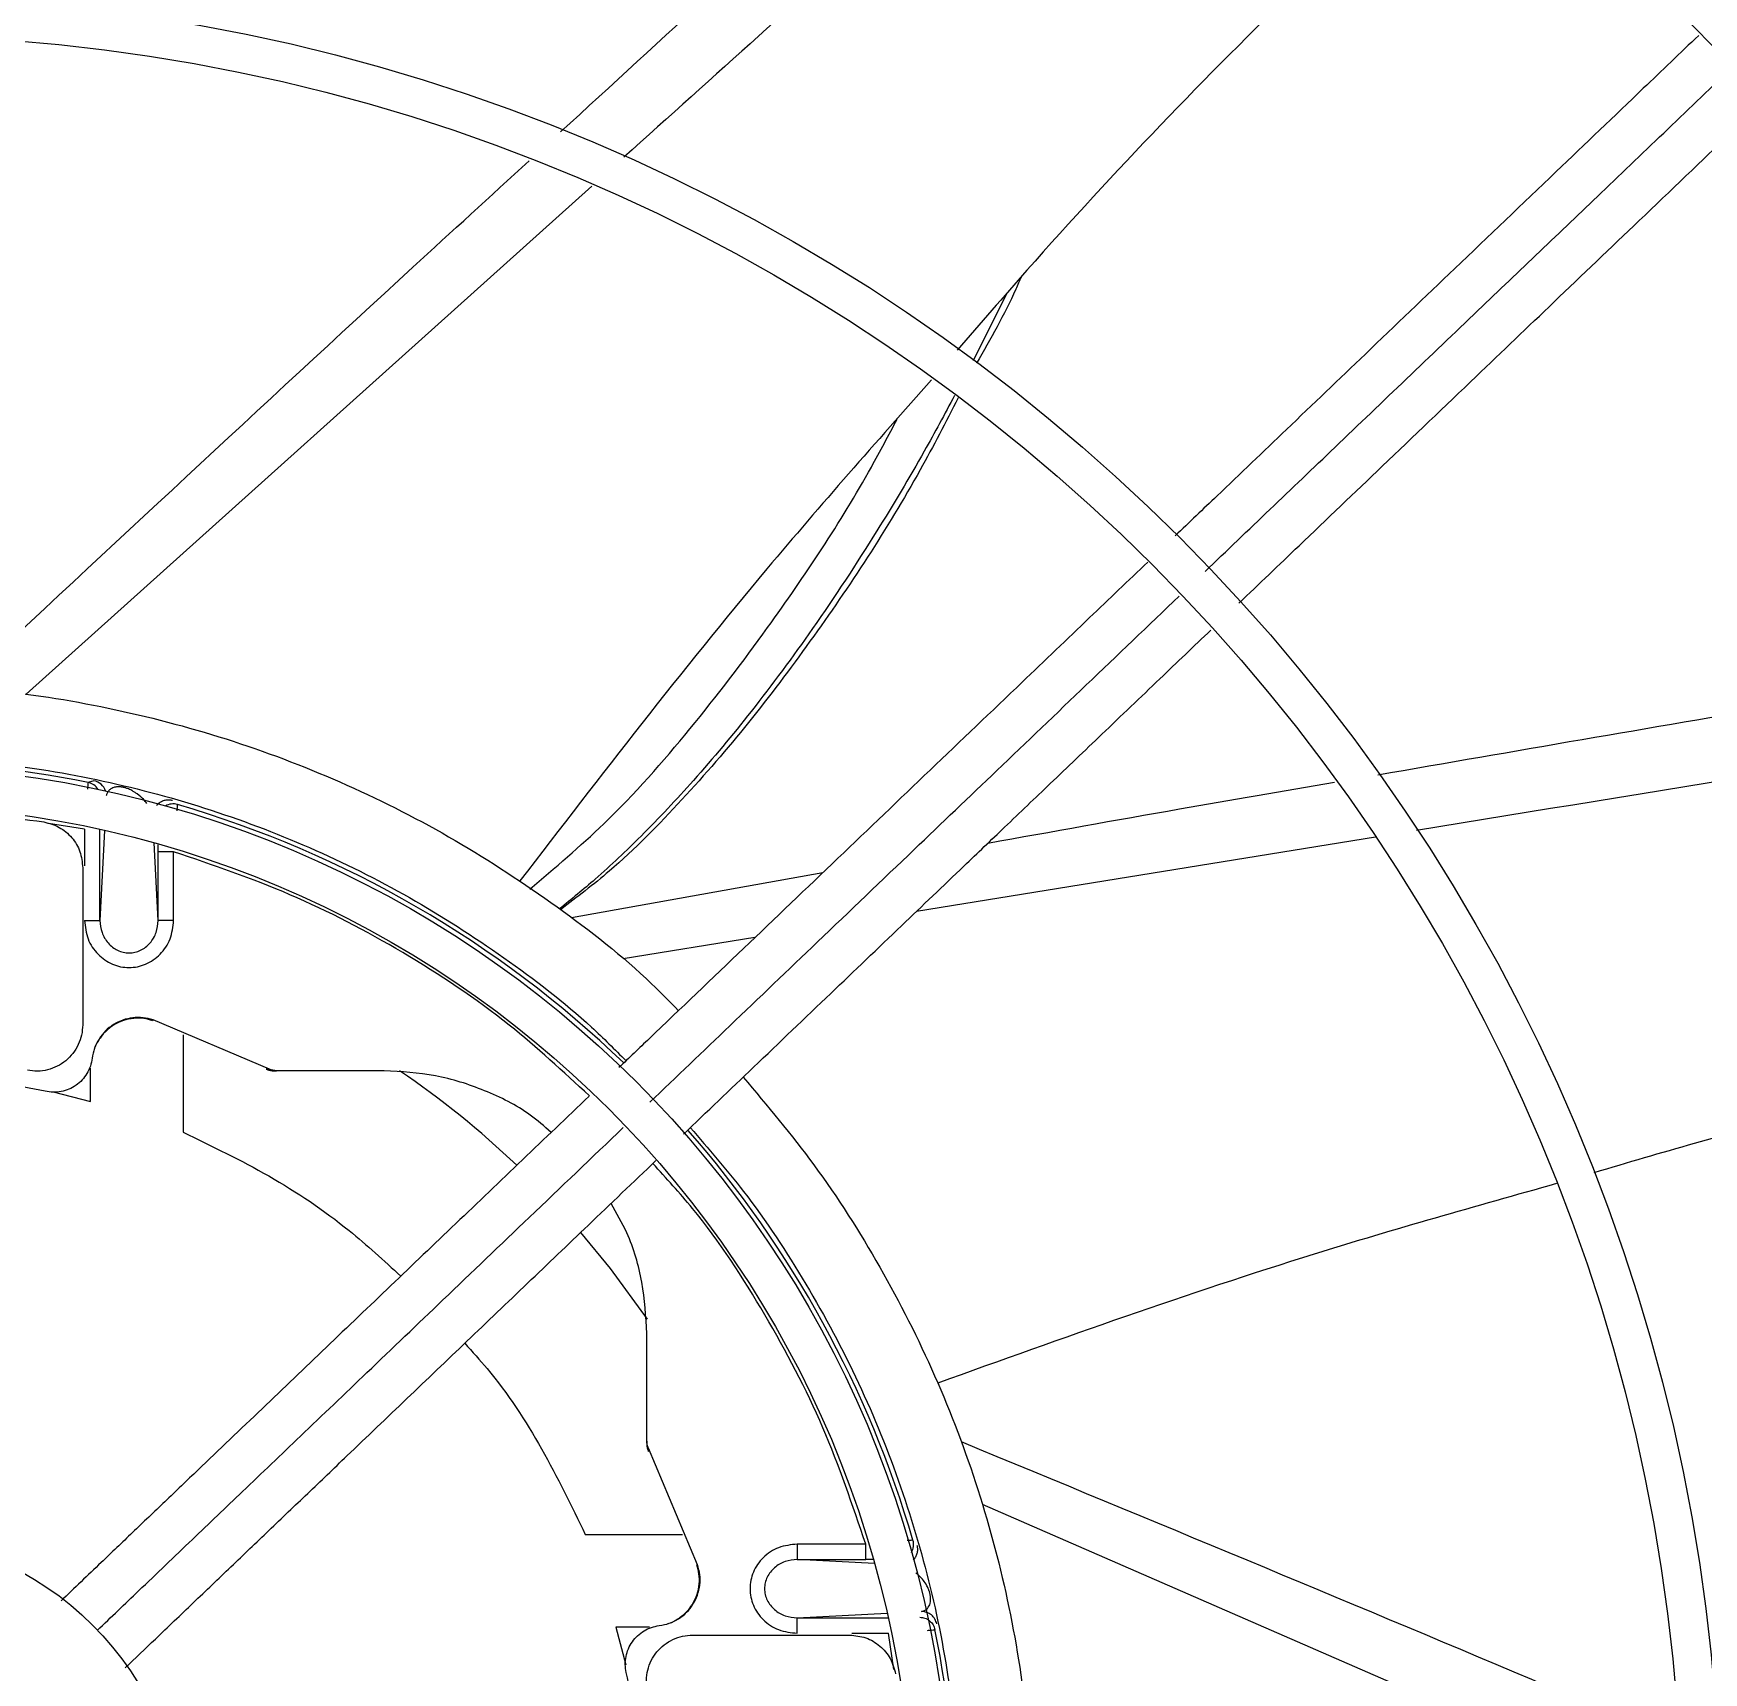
# Model space of a CAD drawing. Header units: inches. Extents: x 1229 to 1453, y -1023 to -720.
# Drawn here: x 1254.58 to 1258.834, y -864.825 to -860.651 of the extents above; entities that cross this region are included whole.
import ezdxf

# ---------------------------------------------------------------- set-up
doc = ezdxf.new("R2010")
doc.units = ezdxf.units.IN
doc.header["$MEASUREMENT"] = 0

msp = doc.modelspace()

# ---------------------------------------------------------------- linework, layer by layer
at = {"color": 18, "linetype": 'Continuous', "lineweight": 25, "true_color": 0x000000}
for p, q in [((1256.0019, -861.0397), (1254.5613, -862.3336)), ((1257.0584, -861.3136), (1256.9737, -861.4849)), ((1254.734, -862.5539), (1254.7191, -862.5583)), ((1254.71, -862.677), (1254.618, -862.6628)), ((1254.71, -862.677), (1254.71, -862.7701)), ((1254.7493, -862.9093), (1254.7493, -862.6776)), ((1254.7609, -862.6802), (1254.7493, -862.9093)), ((1254.8976, -862.9093), (1254.8876, -862.7123)), ((1257.9985, -862.6973), (1256.8291, -862.8867)), ((1254.8976, -862.7347), (1254.8975, -862.7172)), ((1254.8976, -862.9093), (1254.8976, -862.7347)), ((1254.937, -862.9093), (1254.937, -862.7347)), ((1254.7054, -862.7753), (1254.7054, -863.1754)), ((1255.9501, -862.9021), (1256.5908, -862.7877)), ((1256.4174, -862.9534), (1256.0823, -863.0077)), ((1254.8845, -863.1628), (1254.8842, -863.1648)), ((1255.181, -863.2879), (1254.8845, -863.1628)), ((1254.9613, -863.2008), (1254.9613, -863.4491)), ((1254.725, -863.371), (1254.725, -863.2859)), ((1255.181, -863.2879), (1255.1729, -863.288)), ((1255.1906, -863.2923), (1255.1991, -863.2923)), ((1255.4731, -863.2923), (1255.1991, -863.2923)), ((1254.6298, -863.3458), (1254.725, -863.371)), ((1256.1424, -864.2356), (1256.1424, -863.9616)), ((1256.1424, -864.2356), (1256.1424, -864.244)), ((1256.1467, -864.2618), (1256.1467, -864.2537)), ((1256.2718, -864.5502), (1256.1467, -864.2537)), ((1258.7742, -865.1707), (1256.9975, -864.3972)), ((1255.9856, -864.4734), (1256.2333, -864.4734)), ((1256.6999, -864.4977), (1256.5253, -864.4977)), ((1256.5253, -864.5371), (1256.6999, -864.5371)), ((1256.7223, -864.547), (1256.5253, -864.5371)), ((1256.7185, -864.5371), (1256.6999, -864.5371)), ((1256.2718, -864.5502), (1256.2699, -864.5505)), ((1256.1487, -864.7096), (1256.0636, -864.7096)), ((1256.0636, -864.7096), (1256.0888, -864.8048)), ((1256.5253, -864.6853), (1256.7545, -864.6737)), ((1256.5253, -864.7247), (1256.5253, -864.6853)), ((1256.5253, -864.6853), (1256.7571, -864.6853)), ((1256.2593, -864.7293), (1256.6594, -864.7293)), ((1256.6645, -864.7247), (1256.7576, -864.7247)), ((1256.7719, -864.8167), (1256.7576, -864.7247))]:
    msp.add_line(p, q, dxfattribs=at)
at = {"color": 18, "linetype": 'Continuous', "lineweight": 25, "true_color": 0x000000, "flags": 128}
msp.add_lwpolyline([(1256.1439, -863.9247), (1256.0497, -863.7955), (1255.9745, -863.7039)], dxfattribs=at)
at = {"color": 18, "linetype": 'Continuous', "lineweight": 25, "true_color": 0x000000}
for radius in [11.7126, 8.5704, 8.472, 6.6478, 6.5493, 4.7037, 4.6053, 2.745, 2.6465, 0.7874]:
    msp.add_circle((1254.1739, -865.2608), radius, dxfattribs=at)
for centre, radius, start, end in [((1254.1739, -865.2608), 12.9331, 13.26667, 76.73333), ((1254.1739, -865.2608), 2.7569, 78.5929, 101.4071), ((1254.7113, -862.5969), 0.0393, 32.4048, 78.5961), ((1254.726, -862.5924), 0.0394, 18.6277, 78.3094), ((1254.9356, -862.6522), 0.0393, 73.7264, 119.9032), ((1254.1739, -865.2608), 2.7569, 46.1585, 73.7218), ((1254.1739, -865.2608), 2.3804, 46.5504, 55.7805), ((1254.1739, -865.2608), 2.7569, 16.2782, 41.2445), ((1256.7825, -864.4991), 0.0394, 330.1071, 16.2691), ((1254.1739, -865.2608), 2.7569, 348.5929, 11.4071)]:
    msp.add_arc(centre, radius, start, end, dxfattribs=at)
for points, knots in [([(1242.4643, -865.2608), (1242.4692, -865.0053), (1242.4788, -864.4944), (1242.5568, -863.7313), (1242.681, -862.9748), (1242.8553, -862.228), (1243.0778, -861.4942), (1243.3479, -860.7766), (1243.6644, -860.0781), (1244.0259, -859.4019), (1244.4308, -858.7507), (1244.8774, -858.1274), (1245.3639, -857.5347), (1245.8881, -856.975), (1246.4477, -856.4508), (1247.0405, -855.9644), (1247.6637, -855.5177), (1248.3149, -855.1128), (1248.9912, -854.7513), (1249.6896, -854.4349), (1250.4073, -854.1648), (1251.141, -853.9422), (1251.8878, -853.7681), (1252.6444, -853.6432), (1253.4075, -853.568), (1254.1739, -853.5429), (1254.9402, -853.568), (1255.7033, -853.6432), (1256.4599, -853.7681), (1257.2067, -853.9422), (1257.9404, -854.1648), (1258.6581, -854.4349), (1259.3565, -854.7513), (1260.0328, -855.1128), (1260.684, -855.5177), (1261.3073, -855.9644), (1261.9, -856.4508), (1262.4597, -856.975), (1262.9838, -857.5347), (1263.4703, -858.1274), (1263.9169, -858.7507), (1264.3218, -859.4019), (1264.6833, -860.0781), (1264.9998, -860.7766), (1265.2699, -861.4942), (1265.4924, -862.228), (1265.6667, -862.9748), (1265.7909, -863.7313), (1265.8689, -864.4944), (1265.8786, -865.0053), (1265.8834, -865.2608)], [0, 0, 0, 0, 0.020833, 0.041667, 0.0625, 0.083333, 0.104167, 0.125, 0.145833, 0.166667, 0.1875, 0.208333, 0.229167, 0.25, 0.270833, 0.291667, 0.3125, 0.333333, 0.354167, 0.375, 0.395833, 0.416667, 0.4375, 0.458333, 0.479167, 0.5, 0.520833, 0.541667, 0.5625, 0.583333, 0.604167, 0.625, 0.645833, 0.666667, 0.6875, 0.708333, 0.729167, 0.75, 0.770833, 0.791667, 0.8125, 0.833333, 0.854167, 0.875, 0.895833, 0.916667, 0.9375, 0.958333, 0.979167, 1, 1, 1, 1]), ([(1255.9227, -860.9017), (1256.1827, -860.663), (1256.6708, -860.2147), (1257.1613, -859.7709), (1257.3906, -859.5634)], [0, 0, 0, 0, 0.532579, 1, 1, 1, 1]), ([(1257.5471, -859.6499), (1257.5165, -859.6775), (1257.0298, -860.1159), (1256.5414, -860.5548), (1256.0837, -860.9662)], [0, 0, 0, 0, 0.062942, 1, 1, 1, 1]), ([(1258.229, -860.125), (1258.087, -860.2583), (1257.7008, -860.6211), (1257.2699, -861.0676), (1256.992, -861.3893), (1256.9332, -861.4574)], [0, 0, 0, 0, 0.314147, 0.854877, 1, 1, 1, 1]), ([(1258.8217, -860.6558), (1258.7747, -860.7008), (1258.6539, -860.8162), (1258.4468, -861.0141), (1258.2108, -861.2396), (1257.9818, -861.4585), (1257.7798, -861.6515), (1257.6184, -861.8058), (1257.5239, -861.8961), (1257.4885, -861.9299)], [0, 0, 0, 0, 0.106271, 0.273247, 0.467047, 0.637844, 0.788267, 0.9206, 1, 1, 1, 1]), ([(1257.5643, -862.0208), (1257.6745, -861.9155), (1257.9068, -861.6935), (1258.2432, -861.372), (1258.5825, -861.0478), (1258.7996, -860.8403), (1258.9126, -860.7324)], [0, 0, 0, 0, 0.244395, 0.515011, 0.747693, 1, 1, 1, 1]), ([(1257.6507, -862.1016), (1257.7017, -862.0529), (1257.8235, -861.9365), (1258.0249, -861.744), (1258.2413, -861.5372), (1258.4595, -861.3288), (1258.6772, -861.1207), (1258.856, -860.9498), (1258.9624, -860.8482), (1258.9896, -860.8222)], [0, 0, 0, 0, 0.113908, 0.271731, 0.450073, 0.598183, 0.760522, 0.938729, 1, 1, 1, 1]), ([(1254.3929, -862.3162), (1254.7767, -861.9585), (1255.2582, -861.5096), (1255.7436, -861.0656), (1255.8422, -860.9754)], [0, 0, 0, 0, 0.796821, 1, 1, 1, 1]), ([(1257.0963, -861.27), (1257.0917, -861.2809), (1257.0586, -861.357), (1257.0176, -861.429), (1256.9823, -861.4908)], [0, 0, 0, 0, 0.14188, 1, 1, 1, 1]), ([(1256.8678, -861.5325), (1256.7265, -861.6919), (1256.361, -862.1041), (1256.0251, -862.5409), (1255.8191, -862.8089)], [0, 0, 0, 0, 0.386641, 1, 1, 1, 1]), ([(1256.9263, -861.5727), (1256.9009, -861.6201), (1256.8382, -861.737), (1256.7189, -861.936), (1256.5732, -862.1584), (1256.4166, -862.37), (1256.2703, -862.546), (1256.137, -862.6876), (1256.0226, -862.7964), (1255.9506, -862.8552), (1255.9201, -862.8802)], [0, 0, 0, 0, 0.096905, 0.239175, 0.41847, 0.577059, 0.714948, 0.832145, 0.928658, 1, 1, 1, 1]), ([(1256.9356, -861.5791), (1256.9039, -861.6404), (1256.7925, -861.8559), (1256.6111, -862.1306), (1256.4037, -862.4075), (1256.2336, -862.6034), (1256.0755, -862.7655), (1255.9646, -862.8502), (1255.9225, -862.8822)], [0, 0, 0, 0, 0.124193, 0.436205, 0.592312, 0.74848, 0.904731, 1, 1, 1, 1]), ([(1255.844, -862.8296), (1255.9082, -862.7754), (1256.056, -862.6508), (1256.2551, -862.424), (1256.4849, -862.1226), (1256.6606, -861.8584), (1256.7583, -861.6741), (1256.78, -861.6334)], [0, 0, 0, 0, 0.1643139, 0.3778099, 0.5907186, 0.9094973, 1, 1, 1, 1]), ([(1257.4181, -861.9972), (1257.3688, -862.0442), (1257.2623, -862.1461), (1256.9995, -862.3972), (1256.6258, -862.7543), (1256.2833, -863.0816), (1256.0972, -863.2595), (1256.0714, -863.2841)], [0, 0, 0, 0, 0.11002, 0.23806, 0.586512, 0.942749, 1, 1, 1, 1]), ([(1256.1496, -863.3727), (1256.2176, -863.3078), (1256.3602, -863.1715), (1256.5847, -862.957), (1256.8115, -862.7402), (1257.0397, -862.5221), (1257.2649, -862.3069), (1257.4197, -862.159), (1257.4986, -862.0836)], [0, 0, 0, 0, 0.150789, 0.316355, 0.498602, 0.654921, 0.823982, 1, 1, 1, 1]), ([(1256.2355, -863.4541), (1256.295, -863.3971), (1256.4202, -863.2775), (1256.6055, -863.1005), (1256.7841, -862.9297), (1256.9318, -862.7886), (1257.058, -862.668), (1257.1751, -862.5562), (1257.3068, -862.4302), (1257.4432, -862.2999), (1257.5358, -862.2114), (1257.5791, -862.17)], [0, 0, 0, 0, 0.132681, 0.278736, 0.413007, 0.531253, 0.608381, 0.694879, 0.792677, 0.903014, 1, 1, 1, 1]), ([(1258.0042, -862.5387), (1258.3512, -862.4786), (1259.0043, -862.3654), (1259.657, -862.2572), (1259.963, -862.2065)], [0, 0, 0, 0, 0.531236, 1, 1, 1, 1]), ([(1254.1739, -862.308), (1254.2772, -862.3112), (1254.484, -862.3175), (1254.7907, -862.368), (1255.0907, -862.4481), (1255.3804, -862.56), (1255.6573, -862.701), (1255.9161, -862.8719), (1256.1056, -863.0191), (1256.2002, -863.1163), (1256.2228, -863.1395)], [0, 0, 0, 0, 0.136759, 0.273517, 0.410274, 0.547034, 0.68379, 0.820549, 0.957307, 1, 1, 1, 1]), ([(1260.0446, -862.3644), (1260.004, -862.371), (1259.358, -862.4766), (1258.7102, -862.5818), (1258.103, -862.6803)], [0, 0, 0, 0, 0.062691, 1, 1, 1, 1]), ([(1252.3484, -863.1796), (1252.4209, -863.1196), (1252.5667, -862.999), (1252.8079, -862.8475), (1253.063, -862.7195), (1253.3303, -862.6188), (1253.6065, -862.5461), (1253.8887, -862.5021), (1254.1739, -862.4874), (1254.4591, -862.5021), (1254.7412, -862.5461), (1255.0174, -862.6188), (1255.2846, -862.7196), (1255.5403, -862.8471), (1255.7802, -863.0013), (1255.9645, -863.1419), (1256.0605, -863.2381), (1256.0893, -863.2669)], [0, 0, 0, 0, 0.0686182, 0.1379717, 0.207325, 0.2766794, 0.3460334, 0.4153867, 0.4847398, 0.554094, 0.6234473, 0.6928013, 0.7621556, 0.831509, 0.9008624, 0.9702164, 1, 1, 1, 1]), ([(1254.7191, -862.5583), (1254.7189, -862.5593), (1254.7186, -862.5605), (1254.7176, -862.5724), (1254.7174, -862.5754)], [0, 0, 0, 0, 0.754108, 1, 1, 1, 1]), ([(1254.8691, -862.6118), (1254.8662, -862.6083), (1254.8602, -862.6008), (1254.8493, -862.591), (1254.8381, -862.5832), (1254.8316, -862.5793), (1254.8254, -862.5762), (1254.8204, -862.5741), (1254.8164, -862.5727), (1254.8135, -862.5718), (1254.8107, -862.5711), (1254.808, -862.5705), (1254.8054, -862.57), (1254.8019, -862.5696), (1254.7977, -862.5693), (1254.7932, -862.5694), (1254.7885, -862.57), (1254.7837, -862.5713), (1254.7773, -862.574), (1254.7714, -862.5786), (1254.7669, -862.5851), (1254.7659, -862.59), (1254.7653, -862.5924)], [0, 0, 0, 0, 0.137806, 0.295547, 0.344969, 0.384359, 0.409911, 0.429703, 0.437789, 0.44499, 0.451651, 0.458225, 0.464555, 0.471544, 0.488297, 0.50964, 0.536122, 0.576505, 0.625829, 0.740978, 0.867771, 1, 1, 1, 1]), ([(1257.0113, -862.7127), (1257.1738, -862.6834), (1257.468, -862.6303), (1257.7625, -862.5801), (1257.8943, -862.5576)], [0, 0, 0, 0, 0.552546, 1, 1, 1, 1]), ([(1253.7411, -862.6587), (1253.8369, -862.646), (1254.0284, -862.6206), (1254.3193, -862.6206), (1254.5108, -862.646), (1254.6066, -862.6587)], [0, 0, 0, 0, 0.333334, 0.666666, 1, 1, 1, 1]), ([(1254.9343, -862.6045), (1254.9316, -862.6039), (1254.926, -862.6027), (1254.917, -862.6032), (1254.908, -862.6058), (1254.8995, -862.6105), (1254.8951, -862.6152), (1254.8929, -862.6176)], [0, 0, 0, 0, 0.179413, 0.374002, 0.580007, 0.792284, 1, 1, 1, 1]), ([(1254.9459, -862.6303), (1254.9461, -862.6278), (1254.9468, -862.6179), (1254.9467, -862.6159), (1254.9466, -862.6144)], [0, 0, 0, 0, 0.249623, 1, 1, 1, 1]), ([(1254.6066, -862.6587), (1254.62, -862.6624), (1254.6469, -862.6698), (1254.679, -862.6975), (1254.7011, -862.7337), (1254.7039, -862.7614), (1254.7054, -862.7753)], [0, 0, 0, 0, 0.24998, 0.499991, 0.749996, 1, 1, 1, 1]), ([(1254.937, -862.7347), (1254.9319, -862.7347), (1254.9216, -862.7347), (1254.9087, -862.7347), (1254.8996, -862.7347), (1254.8983, -862.7347), (1254.8976, -862.7347)], [0, 0, 0, 0, 0.249985, 0.499971, 0.749987, 1, 1, 1, 1]), ([(1255.9959, -863.3562), (1255.9293, -863.2945), (1255.7823, -863.1583), (1255.5248, -862.9876), (1255.2387, -862.8372), (1255.0368, -862.7686), (1254.937, -862.7347)], [0, 0, 0, 0, 0.219674, 0.484445, 0.745154, 1, 1, 1, 1]), ([(1254.71, -862.9093), (1254.7118, -862.9255), (1254.7153, -862.9573), (1254.7421, -862.9973), (1254.7737, -863.0192), (1254.8018, -863.028), (1254.8235, -863.0301), (1254.8451, -863.028), (1254.8732, -863.0192), (1254.9048, -862.9973), (1254.9316, -862.9573), (1254.9352, -862.9255), (1254.937, -862.9093)], [0, 0, 0, 0, 0.132076, 0.259798, 0.381593, 0.440894, 0.499994, 0.559042, 0.618395, 0.7402, 0.867922, 1, 1, 1, 1]), ([(1254.71, -862.9093), (1254.7151, -862.9093), (1254.7253, -862.9093), (1254.7382, -862.9093), (1254.7473, -862.9093), (1254.7487, -862.9093), (1254.7493, -862.9093)], [0, 0, 0, 0, 0.249985, 0.499971, 0.749987, 1, 1, 1, 1]), ([(1254.7493, -862.9093), (1254.7503, -862.9198), (1254.7523, -862.9406), (1254.766, -862.9638), (1254.7809, -862.9781), (1254.7941, -862.9862), (1254.8084, -862.9912), (1254.8235, -862.993), (1254.8386, -862.9912), (1254.8529, -862.9862), (1254.866, -862.9781), (1254.8809, -862.9638), (1254.8946, -862.9406), (1254.8966, -862.9198), (1254.8976, -862.9093)], [0, 0, 0, 0, 0.127639, 0.253724, 0.317943, 0.377887, 0.439686, 0.499991, 0.560295, 0.622113, 0.682053, 0.746276, 0.872361, 1, 1, 1, 1]), ([(1254.937, -862.9093), (1254.9319, -862.9093), (1254.9216, -862.9093), (1254.9087, -862.9093), (1254.8996, -862.9093), (1254.8983, -862.9093), (1254.8976, -862.9093)], [0, 0, 0, 0, 0.249985, 0.499971, 0.749987, 1, 1, 1, 1]), ([(1260.3606, -863.1329), (1260.1695, -863.1682), (1259.6489, -863.2645), (1259.0465, -863.4069), (1258.6399, -863.5269), (1258.5547, -863.552)], [0, 0, 0, 0, 0.314233, 0.856302, 1, 1, 1, 1]), ([(1254.7054, -863.1754), (1254.7048, -863.1841), (1254.7037, -863.2015), (1254.6948, -863.2263), (1254.6811, -863.2486), (1254.6628, -863.2674), (1254.6408, -863.2817), (1254.6162, -863.2908), (1254.5902, -863.2947), (1254.5729, -863.2924), (1254.5643, -863.2912)], [0, 0, 0, 0, 0.1249985, 0.2500014, 0.3749975, 0.4999997, 0.6249916, 0.7499853, 0.8749892, 1, 1, 1, 1]), ([(1254.8845, -863.1628), (1254.876, -863.1606), (1254.8591, -863.156), (1254.8327, -863.1565), (1254.807, -863.1624), (1254.7832, -863.1739), (1254.7626, -863.1904), (1254.7461, -863.211), (1254.7342, -863.2347), (1254.731, -863.252), (1254.7293, -863.2606)], [0, 0, 0, 0, 0.124813, 0.249654, 0.374519, 0.499473, 0.624499, 0.749617, 0.874792, 1, 1, 1, 1]), ([(1254.8842, -863.1648), (1254.8765, -863.1627), (1254.8606, -863.1583), (1254.8349, -863.1582), (1254.8085, -863.1636), (1254.7834, -863.1754), (1254.7616, -863.1927), (1254.7454, -863.2141), (1254.7365, -863.2299), (1254.7345, -863.2385), (1254.7345, -863.2387)], [0, 0, 0, 0, 0.128289, 0.266451, 0.412104, 0.561872, 0.711758, 0.857688, 0.996251, 1, 1, 1, 1]), ([(1254.7293, -863.2606), (1254.7281, -863.2674), (1254.7257, -863.2809), (1254.7166, -863.2996), (1254.7043, -863.3162), (1254.6887, -863.3298), (1254.6706, -863.34), (1254.6508, -863.3459), (1254.6302, -863.3481), (1254.6166, -863.3458), (1254.6098, -863.3447)], [0, 0, 0, 0, 0.124971, 0.250009, 0.374946, 0.500008, 0.624949, 0.75001, 0.874956, 1, 1, 1, 1]), ([(1254.6098, -863.3447), (1254.5379, -863.3301), (1254.4149, -863.3051), (1254.2895, -863.301), (1254.2375, -863.2993)], [0, 0, 0, 0, 0.584815, 1, 1, 1, 1]), ([(1255.1729, -863.288), (1255.1757, -863.2892), (1255.1814, -863.2917), (1255.1875, -863.2921), (1255.1906, -863.2923)], [0, 0, 0, 0, 0.5000742, 1, 1, 1, 1]), ([(1255.1991, -863.2923), (1255.1959, -863.2921), (1255.1896, -863.2918), (1255.1838, -863.2892), (1255.181, -863.2879)], [0, 0, 0, 0, 0.500189, 1, 1, 1, 1]), ([(1255.8986, -863.4492), (1255.8811, -863.4339), (1255.8306, -863.3899), (1255.7303, -863.3402), (1255.6046, -863.2996), (1255.5169, -863.2947), (1255.4731, -863.2923)], [0, 0, 0, 0, 0.150102, 0.433397, 0.716699, 1, 1, 1, 1]), ([(1256.3877, -863.3086), (1256.4493, -863.3818), (1256.5775, -863.5342), (1256.74, -863.7901), (1256.8806, -864.0669), (1256.9907, -864.3574), (1257.0699, -864.6577), (1257.1172, -864.9646), (1257.132, -865.2748), (1257.1142, -865.5849), (1257.064, -865.8914), (1256.982, -866.191), (1256.8689, -866.4802), (1256.7266, -866.7564), (1256.5543, -867.0143), (1256.4094, -867.1997), (1256.3153, -867.2907), (1256.2954, -867.3099)], [0, 0, 0, 0, 0.065205, 0.135665, 0.206125, 0.276585, 0.347045, 0.417505, 0.487965, 0.558425, 0.628885, 0.699345, 0.769805, 0.840265, 0.910725, 0.981186, 1, 1, 1, 1]), ([(1255.9951, -863.357), (1255.8819, -863.4652), (1255.6588, -863.6784), (1255.3266, -863.9958), (1255.0796, -864.2319), (1254.9152, -864.389), (1254.833, -864.4675), (1254.7449, -864.5517), (1254.6842, -864.6097), (1254.6502, -864.6422)], [0, 0, 0, 0, 0.252825, 0.498235, 0.740971, 0.803595, 0.864704, 0.924154, 1, 1, 1, 1]), ([(1254.7428, -864.7171), (1254.7778, -864.6836), (1254.8584, -864.6066), (1254.9816, -864.4889), (1255.119, -864.3576), (1255.2673, -864.2159), (1255.4375, -864.0532), (1255.6319, -863.8674), (1255.8496, -863.6594), (1256.0027, -863.5131), (1256.0824, -863.4369)], [0, 0, 0, 0, 0.078323, 0.180329, 0.275628, 0.385797, 0.512305, 0.656809, 0.821221, 1, 1, 1, 1]), ([(1256.2531, -863.4372), (1256.2992, -863.4904), (1256.4076, -863.6156), (1256.5512, -863.8338), (1256.686, -864.0854), (1256.7934, -864.3501), (1256.8732, -864.6243), (1256.9243, -864.9053), (1256.9463, -865.19), (1256.9389, -865.4755), (1256.9022, -865.7587), (1256.8365, -866.0366), (1256.7426, -866.3063), (1256.6216, -866.5651), (1256.4739, -866.8092), (1256.323, -867.0151), (1256.2126, -867.1301), (1256.168, -867.1766)], [0, 0, 0, 0, 0.051393, 0.120749, 0.190107, 0.259464, 0.328821, 0.398178, 0.467535, 0.536892, 0.606249, 0.675606, 0.744963, 0.81432, 0.883677, 0.953035, 1, 1, 1, 1]), ([(1254.9613, -863.4491), (1255.0348, -863.4844), (1255.1827, -863.5555), (1255.3686, -863.6802), (1255.4724, -863.7757), (1255.5155, -863.8153)], [0, 0, 0, 0, 0.366652, 0.736955, 1, 1, 1, 1]), ([(1254.8133, -864.8131), (1254.839, -864.7885), (1254.8969, -864.7332), (1254.9868, -864.6473), (1255.0832, -864.5552), (1255.1804, -864.4623), (1255.2788, -864.3683), (1255.4469, -864.2076), (1255.6851, -863.98), (1255.9474, -863.7293), (1256.1078, -863.5761), (1256.1652, -863.5212)], [0, 0, 0, 0, 0.057028, 0.128321, 0.199319, 0.270688, 0.343884, 0.417564, 0.643745, 0.872299, 1, 1, 1, 1]), ([(1256.6999, -864.4977), (1256.6661, -864.3979), (1256.5975, -864.1959), (1256.4465, -863.9102), (1256.3, -863.6844), (1256.1919, -863.566), (1256.1576, -863.5285)], [0, 0, 0, 0, 0.2820877, 0.570667, 0.8637417, 1, 1, 1, 1]), ([(1258.4597, -863.5797), (1258.2533, -863.6377), (1257.7217, -863.7872), (1257.2017, -863.9736), (1256.8835, -864.0876)], [0, 0, 0, 0, 0.388132, 1, 1, 1, 1]), ([(1256.1424, -863.9616), (1256.1397, -863.9179), (1256.1344, -863.8305), (1256.1015, -863.7175), (1256.0654, -863.6549), (1256.0512, -863.6302)], [0, 0, 0, 0, 0.3772613, 0.7545222, 1, 1, 1, 1]), ([(1255.6785, -863.9863), (1255.6978, -864.0076), (1255.7724, -864.0899), (1255.8787, -864.2523), (1255.9501, -864.3999), (1255.9856, -864.4734)], [0, 0, 0, 0, 0.148916, 0.576564, 1, 1, 1, 1]), ([(1256.1467, -864.2537), (1256.1454, -864.2508), (1256.1429, -864.245), (1256.1425, -864.2387), (1256.1424, -864.2356)], [0, 0, 0, 0, 0.4997971, 1, 1, 1, 1]), ([(1256.1424, -864.244), (1256.1425, -864.2471), (1256.1429, -864.2533), (1256.1454, -864.259), (1256.1467, -864.2618)], [0, 0, 0, 0, 0.500004, 1, 1, 1, 1]), ([(1256.9434, -864.2368), (1257.4281, -864.4373), (1258.0375, -864.6892), (1258.644, -864.9467), (1258.768, -864.9994)], [0, 0, 0, 0, 0.7955568, 1, 1, 1, 1]), ([(1256.5253, -864.4977), (1256.5092, -864.4995), (1256.4773, -864.503), (1256.4374, -864.5298), (1256.4154, -864.5615), (1256.4067, -864.5896), (1256.4045, -864.6112), (1256.4067, -864.6328), (1256.4154, -864.6609), (1256.4374, -864.6925), (1256.4773, -864.7194), (1256.5092, -864.7229), (1256.5253, -864.7247)], [0, 0, 0, 0, 0.132079, 0.259806, 0.381603, 0.440899, 0.500002, 0.559049, 0.618398, 0.740195, 0.867921, 1, 1, 1, 1]), ([(1256.5253, -864.4977), (1256.5253, -864.5028), (1256.5253, -864.513), (1256.5253, -864.5259), (1256.5253, -864.5351), (1256.5253, -864.5364), (1256.5253, -864.5371)], [0, 0, 0, 0, 0.250002, 0.5, 0.749996, 1, 1, 1, 1]), ([(1256.6999, -864.5371), (1256.6999, -864.5364), (1256.6999, -864.5351), (1256.6999, -864.5259), (1256.6999, -864.513), (1256.6999, -864.5028), (1256.6999, -864.4977)], [0, 0, 0, 0, 0.250004, 0.5, 0.749998, 1, 1, 1, 1]), ([(1256.8203, -864.488), (1256.8188, -864.488), (1256.817, -864.4879), (1256.8075, -864.4885), (1256.8055, -864.4887)], [0, 0, 0, 0, 0.783006, 1, 1, 1, 1]), ([(1256.8301, -864.5004), (1256.8307, -864.503), (1256.832, -864.5086), (1256.8315, -864.5176), (1256.8288, -864.5266), (1256.8252, -864.5336), (1256.8219, -864.5368), (1256.8209, -864.5378)], [0, 0, 0, 0, 0.203719, 0.424591, 0.658571, 0.899688, 1, 1, 1, 1]), ([(1256.5253, -864.5371), (1256.5149, -864.5381), (1256.494, -864.54), (1256.471, -864.5536), (1256.4567, -864.5685), (1256.4485, -864.5816), (1256.4434, -864.596), (1256.4417, -864.6112), (1256.4434, -864.6264), (1256.4485, -864.6408), (1256.4567, -864.6538), (1256.471, -864.6687), (1256.494, -864.6824), (1256.5149, -864.6843), (1256.5253, -864.6853)], [0, 0, 0, 0, 0.127645, 0.253729, 0.316127, 0.377879, 0.439096, 0.5, 0.560904, 0.622121, 0.683873, 0.746272, 0.872355, 1, 1, 1, 1]), ([(1256.174, -864.7053), (1256.1827, -864.7037), (1256.1999, -864.7005), (1256.2236, -864.6885), (1256.2443, -864.6721), (1256.2607, -864.6514), (1256.2722, -864.6277), (1256.2781, -864.602), (1256.2786, -864.5755), (1256.2741, -864.5586), (1256.2718, -864.5502)], [0, 0, 0, 0, 0.125194, 0.250389, 0.375496, 0.500528, 0.625476, 0.750351, 0.875181, 1, 1, 1, 1]), ([(1256.1954, -864.7003), (1256.1958, -864.7002), (1256.2046, -864.6982), (1256.2207, -864.6892), (1256.2421, -864.673), (1256.2593, -864.6512), (1256.2711, -864.6261), (1256.2765, -864.5997), (1256.2763, -864.574), (1256.2719, -864.5581), (1256.2699, -864.5505)], [0, 0, 0, 0, 0.0069686, 0.1453806, 0.2910487, 0.4405377, 0.5898133, 0.7348842, 0.8723933, 1, 1, 1, 1]), ([(1256.8422, -864.6693), (1256.8457, -864.6685), (1256.8528, -864.6668), (1256.8608, -864.6574), (1256.8656, -864.6473), (1256.8652, -864.6339), (1256.8647, -864.63), (1256.8642, -864.6268), (1256.8634, -864.6234), (1256.8625, -864.62), (1256.8615, -864.6169), (1256.8591, -864.6106), (1256.854, -864.6003), (1256.8421, -864.5825), (1256.8338, -864.5762), (1256.8278, -864.5717)], [0, 0, 0, 0, 0.199717, 0.396756, 0.535739, 0.555918, 0.565194, 0.573898, 0.582277, 0.590794, 0.599814, 0.60944, 0.652137, 0.746227, 1, 1, 1, 1]), ([(1256.8808, -864.7007), (1256.8795, -864.6965), (1256.8768, -864.6879), (1256.8675, -864.6776), (1256.8555, -864.6706), (1256.8466, -864.6697), (1256.8422, -864.6693)], [0, 0, 0, 0, 0.242739, 0.500184, 0.75757, 1, 1, 1, 1]), ([(1256.09, -864.8248), (1256.0888, -864.8181), (1256.0866, -864.8045), (1256.0887, -864.7838), (1256.0947, -864.764), (1256.1049, -864.746), (1256.1184, -864.7303), (1256.135, -864.718), (1256.1537, -864.709), (1256.1673, -864.7065), (1256.174, -864.7053)], [0, 0, 0, 0, 0.124963, 0.249993, 0.374924, 0.499989, 0.624924, 0.749981, 0.874946, 1, 1, 1, 1]), ([(1256.8377, -864.684), (1256.8421, -864.6844), (1256.8511, -864.6853), (1256.8631, -864.6923), (1256.8724, -864.7027), (1256.875, -864.7113), (1256.8763, -864.7155)], [0, 0, 0, 0, 0.242498, 0.499991, 0.757495, 1, 1, 1, 1]), ([(1256.1434, -864.8704), (1256.1423, -864.8617), (1256.14, -864.8445), (1256.1438, -864.8184), (1256.1529, -864.7938), (1256.1672, -864.7718), (1256.186, -864.7535), (1256.2084, -864.7398), (1256.2332, -864.731), (1256.2506, -864.7299), (1256.2593, -864.7293)], [0, 0, 0, 0, 0.125, 0.250001, 0.374997, 0.5, 0.624996, 0.749999, 0.875018, 1, 1, 1, 1]), ([(1256.6594, -864.7293), (1256.6732, -864.7307), (1256.701, -864.7336), (1256.7372, -864.7556), (1256.7649, -864.7877), (1256.7722, -864.8146), (1256.7759, -864.828)], [0, 0, 0, 0, 0.249982, 0.500003, 0.749993, 1, 1, 1, 1]), ([(1256.8575, -864.7174), (1256.8611, -864.7171), (1256.8738, -864.7161), (1256.8753, -864.7158), (1256.8763, -864.7155)], [0, 0, 0, 0, 0.285124, 1, 1, 1, 1]), ([(1256.1353, -865.1963), (1256.1336, -865.1446), (1256.1295, -865.0195), (1256.1046, -864.8968), (1256.09, -864.8248)], [0, 0, 0, 0, 0.413893, 1, 1, 1, 1])]:
    msp.add_open_spline(points, degree=3, knots=knots, dxfattribs=at)

doc.saveas('drawing.dxf')
